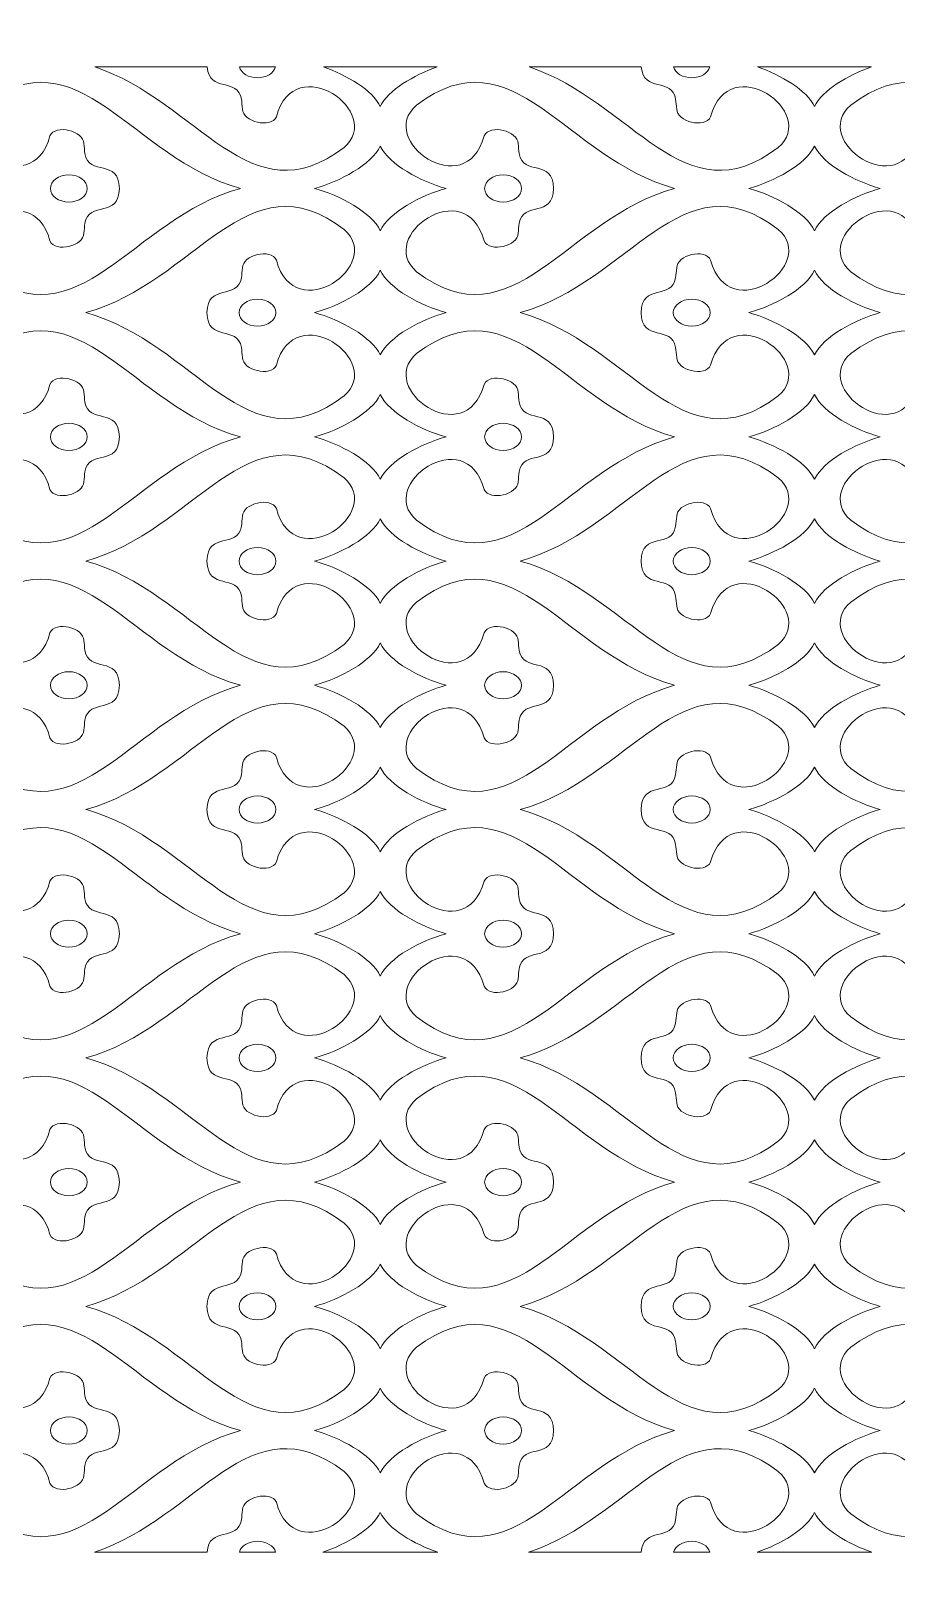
# Model space of a CAD drawing. Header units: millimetres. Extents: x -1212 to 1212, y -618 to 618.
# Drawn here: x -105 to 583, y -618 to 618 of the extents above; entities that cross this region are included whole.
import ezdxf

# ---------------------------------------------------------------- set-up
doc = ezdxf.new("R2010")
doc.units = ezdxf.units.MM
doc.header["$MEASUREMENT"] = 0
doc.layers.add('Layer 1', color=7, linetype='Continuous')

msp = doc.modelspace()

# ---------------------------------------------------------------- linework, layer by layer
at = {"layer": 'Layer 1', "color": 250, "lineweight": 9}
for points, knots in [([(61.2429, 493.4579), (-26.0174, 517.6409), (-66.813, 618.4305), (-143.9455, 559.591), (-176.3598, 531.8721), (-104.8506, 481.214), (-90.1183, 535.1757), (-85.8051, 544.8437), (-63.0744, 539.1709), (-63.1969, 529.0692), (-62.9058, 526.4212), (-62.6225, 523.7784), (-62.3314, 521.1355), (-59.3205, 503.0124), (-35.2185, 517.419), (-34.9274, 493.4579), (-35.2185, 469.4968), (-59.3205, 483.9033), (-62.3314, 465.7854), (-62.6225, 463.1426), (-62.9058, 460.4894), (-63.1969, 457.8465), (-63.0744, 447.7449), (-85.8051, 442.072), (-90.1183, 451.7453), (-104.8506, 505.7017), (-176.3598, 455.0437), (-143.9455, 427.3247), (-66.813, 368.4905), (-26.0174, 469.2696), (61.2429, 493.4579)], [0, 0, 0, 0, 0.1, 0.1, 0.1, 0.2, 0.2, 0.2, 0.3, 0.3, 0.3, 0.4, 0.4, 0.4, 0.5, 0.5, 0.5, 0.6, 0.6, 0.6, 0.7, 0.7, 0.7, 0.8, 0.8, 0.8, 0.9, 0.9, 0.9, 1, 1, 1, 1]), ([(406.4543, 493.4579), (319.1939, 517.6409), (278.3982, 618.4305), (201.2658, 559.591), (168.8515, 531.8721), (240.3606, 481.214), (255.093, 535.1757), (259.4063, 544.8437), (282.1369, 539.1709), (282.0143, 529.0692), (282.3054, 526.4212), (282.5889, 523.7784), (282.88, 521.1355), (285.8909, 503.0124), (309.9928, 517.419), (310.284, 493.4579), (309.9928, 469.4968), (285.8909, 483.9033), (282.88, 465.7854), (282.5889, 463.1426), (282.3054, 460.4894), (282.0143, 457.8465), (282.1369, 447.7449), (259.4063, 442.072), (255.093, 451.7453), (240.3606, 505.7017), (168.8515, 455.0437), (201.2658, 427.3247), (278.3982, 368.4905), (319.1939, 469.2696), (406.4543, 493.4579)], [0, 0, 0, 0, 0.1, 0.1, 0.1, 0.2, 0.2, 0.2, 0.3, 0.3, 0.3, 0.4, 0.4, 0.4, 0.5, 0.5, 0.5, 0.6, 0.6, 0.6, 0.7, 0.7, 0.7, 0.8, 0.8, 0.8, 0.9, 0.9, 0.9, 1, 1, 1, 1]), ([(751.6657, 493.4579), (664.4051, 517.6409), (623.6095, 618.4305), (546.477, 559.591), (514.0627, 531.8721), (585.5719, 481.214), (600.3044, 535.1757), (604.6176, 544.8437), (627.3481, 539.1709), (627.2256, 529.0692), (627.5168, 526.4212), (627.8002, 523.7784), (628.0914, 521.1355), (631.1021, 503.0124), (655.2041, 517.419), (655.4952, 493.4579), (655.2041, 469.4968), (631.1021, 483.9033), (628.0914, 465.7854), (627.8002, 463.1426), (627.5168, 460.4894), (627.2256, 457.8465), (627.3481, 447.7449), (604.6176, 442.072), (600.3044, 451.7453), (585.5719, 505.7017), (514.0627, 455.0437), (546.477, 427.3247), (623.6095, 368.4905), (664.4051, 469.2696), (751.6657, 493.4579)], [0, 0, 0, 0, 0.1, 0.1, 0.1, 0.2, 0.2, 0.2, 0.3, 0.3, 0.3, 0.4, 0.4, 0.4, 0.5, 0.5, 0.5, 0.6, 0.6, 0.6, 0.7, 0.7, 0.7, 0.8, 0.8, 0.8, 0.9, 0.9, 0.9, 1, 1, 1, 1]), ([(-54.3944, 589.9734), (-54.3944, 589.9734), (34.7661, 589.9734), (34.7661, 589.9734), (36.4745, 569.0784), (59.1592, 582.0139), (62.0704, 564.474), (62.3539, 561.8312), (62.645, 559.1884), (62.9361, 556.5352), (62.8136, 546.4336), (85.5442, 540.7608), (89.8497, 550.4339), (104.5898, 604.3851), (176.0989, 553.7375), (143.6846, 526.0135), (68.6744, 468.7948), (28.0243, 562.5229), (-54.3944, 589.9734)], [0, 0, 0, 0, 0.166666667, 0.166666667, 0.166666667, 0.333333333, 0.333333333, 0.333333333, 0.5, 0.5, 0.5, 0.666666667, 0.666666667, 0.666666667, 0.833333333, 0.833333333, 0.833333333, 1, 1, 1, 1]), ([(290.817, 589.9734), (290.817, 589.9734), (379.9773, 589.9734), (379.9773, 589.9734), (381.6858, 569.0784), (404.3704, 582.0139), (407.2818, 564.474), (407.5652, 561.8312), (407.8564, 559.1884), (408.1475, 556.5352), (408.0248, 546.4336), (430.7555, 540.7608), (435.0611, 550.4339), (449.801, 604.3851), (521.3103, 553.7375), (488.8959, 526.0135), (413.8856, 468.7948), (373.2357, 562.5229), (290.817, 589.9734)], [0, 0, 0, 0, 0.166666667, 0.166666667, 0.166666667, 0.333333333, 0.333333333, 0.333333333, 0.5, 0.5, 0.5, 0.666666667, 0.666666667, 0.666666667, 0.833333333, 0.833333333, 0.833333333, 1, 1, 1, 1]), ([(60.4539, 589.9734), (60.4539, 589.9734), (89.2062, 589.9734), (89.2062, 589.9734), (87.8273, 585.0593), (81.9051, 581.3481), (74.8338, 581.3481), (67.7627, 581.3481), (61.8329, 585.0593), (60.4539, 589.9734)], [0, 0, 0, 0, 0.333333333, 0.333333333, 0.333333333, 0.666666667, 0.666666667, 0.666666667, 1, 1, 1, 1]), ([(127.2131, 589.9734), (127.2131, 589.9734), (217.7373, 589.9734), (217.7373, 589.9734), (199.3276, 583.614), (178.5198, 571.4786), (172.4753, 558.5173), (166.4229, 571.4786), (145.6229, 583.614), (127.2131, 589.9734)], [0, 0, 0, 0, 0.333333333, 0.333333333, 0.333333333, 0.666666667, 0.666666667, 0.666666667, 1, 1, 1, 1]), ([(405.6653, 589.9734), (405.6653, 589.9734), (434.4176, 589.9734), (434.4176, 589.9734), (433.0385, 585.0593), (427.1164, 581.3481), (420.0452, 581.3481), (412.9739, 581.3481), (407.0442, 585.0593), (405.6653, 589.9734)], [0, 0, 0, 0, 0.333333333, 0.333333333, 0.333333333, 0.666666667, 0.666666667, 0.666666667, 1, 1, 1, 1]), ([(472.4245, 589.9734), (472.4245, 589.9734), (562.9486, 589.9734), (562.9486, 589.9734), (544.5388, 583.614), (523.7312, 571.4786), (517.6865, 558.5173), (511.6343, 571.4786), (490.8342, 583.614), (472.4245, 589.9734)], [0, 0, 0, 0, 0.333333333, 0.333333333, 0.333333333, 0.666666667, 0.666666667, 0.666666667, 1, 1, 1, 1]), ([(-61.5039, 394.7641), (25.7566, 418.9523), (66.5446, 519.747), (143.6846, 460.9024), (176.0989, 433.1835), (104.5898, 382.5203), (89.8497, 436.4766), (85.5442, 446.1602), (62.8136, 440.4771), (62.9361, 430.3754), (62.645, 427.7325), (62.3539, 425.0846), (62.0704, 422.4417), (59.0595, 404.3186), (34.9576, 418.7303), (34.6664, 394.7641), (34.9576, 370.8081), (59.0595, 385.2199), (62.0704, 367.1019), (62.3539, 364.4539), (62.645, 361.8008), (62.9361, 359.1579), (62.8136, 349.0614), (85.5442, 343.3783), (89.8497, 353.0515), (104.5898, 407.0131), (176.0989, 356.3602), (143.6846, 328.6413), (66.5446, 269.7967), (25.7566, 370.581), (-61.5039, 394.7641)], [0, 0, 0, 0, 0.1, 0.1, 0.1, 0.2, 0.2, 0.2, 0.3, 0.3, 0.3, 0.4, 0.4, 0.4, 0.5, 0.5, 0.5, 0.6, 0.6, 0.6, 0.7, 0.7, 0.7, 0.8, 0.8, 0.8, 0.9, 0.9, 0.9, 1, 1, 1, 1]), ([(172.4753, 459.8236), (165.6337, 474.4831), (139.9613, 488.0844), (120.1878, 493.4579), (139.9613, 498.8313), (165.6337, 512.4378), (172.4753, 527.0923), (179.3167, 512.4378), (204.9891, 498.8313), (224.7626, 493.4579), (204.9891, 488.0844), (179.309, 474.4831), (172.4753, 459.8236)], [0, 0, 0, 0, 0.25, 0.25, 0.25, 0.5, 0.5, 0.5, 0.75, 0.75, 0.75, 1, 1, 1, 1]), ([(283.7075, 394.7641), (370.9679, 418.9523), (411.7558, 519.747), (488.8959, 460.9024), (521.3103, 433.1835), (449.801, 382.5203), (435.0611, 436.4766), (430.7555, 446.1602), (408.0248, 440.4771), (408.1475, 430.3754), (407.8564, 427.7325), (407.5652, 425.0846), (407.2818, 422.4417), (404.2709, 404.3186), (380.1689, 418.7303), (379.8778, 394.7641), (380.1689, 370.8081), (404.2709, 385.2199), (407.2818, 367.1019), (407.5652, 364.4539), (407.8564, 361.8008), (408.1475, 359.1579), (408.0248, 349.0614), (430.7555, 343.3783), (435.0611, 353.0515), (449.801, 407.0131), (521.3103, 356.3602), (488.8959, 328.6413), (411.7558, 269.7967), (370.9679, 370.581), (283.7075, 394.7641)], [0, 0, 0, 0, 0.1, 0.1, 0.1, 0.2, 0.2, 0.2, 0.3, 0.3, 0.3, 0.4, 0.4, 0.4, 0.5, 0.5, 0.5, 0.6, 0.6, 0.6, 0.7, 0.7, 0.7, 0.8, 0.8, 0.8, 0.9, 0.9, 0.9, 1, 1, 1, 1]), ([(517.6865, 459.8236), (510.8451, 474.4831), (485.1726, 488.0844), (465.3992, 493.4579), (485.1726, 498.8313), (510.8451, 512.4378), (517.6865, 527.0923), (524.5279, 512.4378), (550.2004, 498.8313), (569.9738, 493.4579), (550.2004, 488.0844), (524.5202, 474.4831), (517.6865, 459.8236)], [0, 0, 0, 0, 0.25, 0.25, 0.25, 0.5, 0.5, 0.5, 0.75, 0.75, 0.75, 1, 1, 1, 1]), ([(-89.7658, 493.4579), (-89.7658, 499.4043), (-83.1773, 504.2564), (-75.0948, 504.2564), (-67.0123, 504.2564), (-60.4236, 499.4043), (-60.4236, 493.4579), (-60.4236, 487.5167), (-67.0123, 482.6593), (-75.0948, 482.6593), (-83.1773, 482.6593), (-89.7658, 487.5167), (-89.7658, 493.4579)], [0, 0, 0, 0, 0.25, 0.25, 0.25, 0.5, 0.5, 0.5, 0.75, 0.75, 0.75, 1, 1, 1, 1]), ([(255.4454, 493.4579), (255.4454, 499.4043), (262.0341, 504.2564), (270.1166, 504.2564), (278.1991, 504.2564), (284.7876, 499.4043), (284.7876, 493.4579), (284.7876, 487.5167), (278.1991, 482.6593), (270.1166, 482.6593), (262.0341, 482.6593), (255.4454, 487.5167), (255.4454, 493.4579)], [0, 0, 0, 0, 0.25, 0.25, 0.25, 0.5, 0.5, 0.5, 0.75, 0.75, 0.75, 1, 1, 1, 1]), ([(61.2429, 296.0806), (-26.0174, 271.8976), (-66.813, 171.108), (-143.9455, 229.9423), (-176.3598, 257.6716), (-104.8506, 308.3296), (-90.1183, 254.368), (-85.8051, 244.6948), (-63.0744, 250.3676), (-63.1969, 260.4745), (-62.9058, 263.1172), (-62.6225, 265.7601), (-62.3314, 268.403), (-59.3205, 286.5261), (-35.2185, 272.1195), (-34.9274, 296.0806), (-35.2185, 320.0417), (-59.3205, 305.63), (-62.3314, 323.7531), (-62.6225, 326.396), (-62.9058, 329.0439), (-63.1969, 331.6919), (-63.0744, 341.7884), (-85.8051, 347.4665), (-90.1183, 337.7932), (-104.8506, 283.8368), (-176.3598, 334.4896), (-143.9455, 362.2189), (-66.813, 421.0531), (-26.0174, 320.2688), (61.2429, 296.0806)], [0, 0, 0, 0, 0.1, 0.1, 0.1, 0.2, 0.2, 0.2, 0.3, 0.3, 0.3, 0.4, 0.4, 0.4, 0.5, 0.5, 0.5, 0.6, 0.6, 0.6, 0.7, 0.7, 0.7, 0.8, 0.8, 0.8, 0.9, 0.9, 0.9, 1, 1, 1, 1]), ([(172.4753, 361.1349), (165.6337, 375.7841), (139.9613, 389.3958), (120.1878, 394.7744), (139.9613, 400.1427), (165.6337, 413.744), (172.4753, 428.4036), (179.3167, 413.744), (204.9891, 400.1427), (224.7626, 394.7744), (204.9891, 389.3958), (179.309, 375.7841), (172.4753, 361.1349)], [0, 0, 0, 0, 0.25, 0.25, 0.25, 0.5, 0.5, 0.5, 0.75, 0.75, 0.75, 1, 1, 1, 1]), ([(406.4543, 296.0806), (319.1939, 271.8976), (278.3982, 171.108), (201.2658, 229.9423), (168.8515, 257.6716), (240.3606, 308.3296), (255.093, 254.368), (259.4063, 244.6948), (282.1369, 250.3676), (282.0143, 260.4745), (282.3054, 263.1172), (282.5889, 265.7601), (282.88, 268.403), (285.8909, 286.5261), (309.9928, 272.1195), (310.284, 296.0806), (309.9928, 320.0417), (285.8909, 305.63), (282.88, 323.7531), (282.5889, 326.396), (282.3054, 329.0439), (282.0143, 331.6919), (282.1369, 341.7884), (259.4063, 347.4665), (255.093, 337.7932), (240.3606, 283.8368), (168.8515, 334.4896), (201.2658, 362.2189), (278.3982, 421.0531), (319.1939, 320.2688), (406.4543, 296.0806)], [0, 0, 0, 0, 0.1, 0.1, 0.1, 0.2, 0.2, 0.2, 0.3, 0.3, 0.3, 0.4, 0.4, 0.4, 0.5, 0.5, 0.5, 0.6, 0.6, 0.6, 0.7, 0.7, 0.7, 0.8, 0.8, 0.8, 0.9, 0.9, 0.9, 1, 1, 1, 1]), ([(517.6865, 361.1349), (510.8451, 375.7841), (485.1726, 389.3958), (465.3992, 394.7744), (485.1726, 400.1427), (510.8451, 413.744), (517.6865, 428.4036), (524.5279, 413.744), (550.2004, 400.1427), (569.9738, 394.7744), (550.2004, 389.3958), (524.5202, 375.7841), (517.6865, 361.1349)], [0, 0, 0, 0, 0.25, 0.25, 0.25, 0.5, 0.5, 0.5, 0.75, 0.75, 0.75, 1, 1, 1, 1]), ([(751.6657, 296.0806), (664.4051, 271.8976), (623.6095, 171.108), (546.477, 229.9423), (514.0627, 257.6716), (585.5719, 308.3296), (600.3044, 254.368), (604.6176, 244.6948), (627.3481, 250.3676), (627.2256, 260.4745), (627.5168, 263.1172), (627.8002, 265.7601), (628.0914, 268.403), (631.1021, 286.5261), (655.2041, 272.1195), (655.4952, 296.0806), (655.2041, 320.0417), (631.1021, 305.63), (628.0914, 323.7531), (627.8002, 326.396), (627.5168, 329.0439), (627.2256, 331.6919), (627.3481, 341.7884), (604.6176, 347.4665), (600.3044, 337.7932), (585.5719, 283.8368), (514.0627, 334.4896), (546.477, 362.2189), (623.6095, 421.0531), (664.4051, 320.2688), (751.6657, 296.0806)], [0, 0, 0, 0, 0.1, 0.1, 0.1, 0.2, 0.2, 0.2, 0.3, 0.3, 0.3, 0.4, 0.4, 0.4, 0.5, 0.5, 0.5, 0.6, 0.6, 0.6, 0.7, 0.7, 0.7, 0.8, 0.8, 0.8, 0.9, 0.9, 0.9, 1, 1, 1, 1]), ([(89.505, 394.7641), (89.505, 400.7209), (82.9165, 405.5626), (74.8338, 405.5626), (66.7513, 405.5626), (60.1551, 400.7209), (60.1551, 394.7641), (60.1551, 388.8176), (66.7513, 383.9707), (74.8338, 383.9707), (82.9165, 383.9707), (89.505, 388.8176), (89.505, 394.7641)], [0, 0, 0, 0, 0.25, 0.25, 0.25, 0.5, 0.5, 0.5, 0.75, 0.75, 0.75, 1, 1, 1, 1]), ([(434.7164, 394.7641), (434.7164, 400.7209), (428.1277, 405.5626), (420.0452, 405.5626), (411.9627, 405.5626), (405.3665, 400.7209), (405.3665, 394.7641), (405.3665, 388.8176), (411.9627, 383.9707), (420.0452, 383.9707), (428.1277, 383.9707), (434.7164, 388.8176), (434.7164, 394.7641)], [0, 0, 0, 0, 0.25, 0.25, 0.25, 0.5, 0.5, 0.5, 0.75, 0.75, 0.75, 1, 1, 1, 1]), ([(-61.5039, 197.392), (25.7566, 173.2088), (66.5446, 72.4194), (143.6846, 131.2537), (176.0989, 158.9829), (104.5898, 209.6409), (89.8497, 155.6794), (85.5442, 146.0062), (62.8136, 151.6841), (62.9361, 161.7859), (62.645, 164.4286), (62.3539, 167.0767), (62.0704, 169.7195), (59.0595, 187.8427), (34.9576, 173.4308), (34.6664, 197.392), (34.9576, 221.348), (59.0595, 206.9465), (62.0704, 225.0696), (62.3539, 227.7124), (62.645, 230.3553), (62.9361, 232.9982), (62.8136, 243.1049), (85.5442, 248.7778), (89.8497, 239.1045), (104.5898, 185.143), (176.0989, 235.801), (143.6846, 263.525), (66.5446, 322.3645), (25.7566, 221.5751), (-61.5039, 197.392)], [0, 0, 0, 0, 0.1, 0.1, 0.1, 0.2, 0.2, 0.2, 0.3, 0.3, 0.3, 0.4, 0.4, 0.4, 0.5, 0.5, 0.5, 0.6, 0.6, 0.6, 0.7, 0.7, 0.7, 0.8, 0.8, 0.8, 0.9, 0.9, 0.9, 1, 1, 1, 1]), ([(172.4753, 262.4514), (165.6337, 277.1007), (139.9613, 290.7123), (120.1878, 296.0806), (139.9613, 301.4541), (165.6337, 315.0554), (172.4753, 329.7098), (179.3167, 315.0554), (204.9891, 301.4541), (224.7626, 296.0806), (204.9891, 290.7123), (179.309, 277.1007), (172.4753, 262.4514)], [0, 0, 0, 0, 0.25, 0.25, 0.25, 0.5, 0.5, 0.5, 0.75, 0.75, 0.75, 1, 1, 1, 1]), ([(283.7075, 197.392), (370.9679, 173.2088), (411.7558, 72.4194), (488.8959, 131.2537), (521.3103, 158.9829), (449.801, 209.6409), (435.0611, 155.6794), (430.7555, 146.0062), (408.0248, 151.6841), (408.1475, 161.7859), (407.8564, 164.4286), (407.5652, 167.0767), (407.2818, 169.7195), (404.2709, 187.8427), (380.1689, 173.4308), (379.8778, 197.392), (380.1689, 221.348), (404.2709, 206.9465), (407.2818, 225.0696), (407.5652, 227.7124), (407.8564, 230.3553), (408.1475, 232.9982), (408.0248, 243.1049), (430.7555, 248.7778), (435.0611, 239.1045), (449.801, 185.143), (521.3103, 235.801), (488.8959, 263.525), (411.7558, 322.3645), (370.9679, 221.5751), (283.7075, 197.392)], [0, 0, 0, 0, 0.1, 0.1, 0.1, 0.2, 0.2, 0.2, 0.3, 0.3, 0.3, 0.4, 0.4, 0.4, 0.5, 0.5, 0.5, 0.6, 0.6, 0.6, 0.7, 0.7, 0.7, 0.8, 0.8, 0.8, 0.9, 0.9, 0.9, 1, 1, 1, 1]), ([(517.6865, 262.4514), (510.8451, 277.1007), (485.1726, 290.7123), (465.3992, 296.0806), (485.1726, 301.4541), (510.8451, 315.0554), (517.6865, 329.7098), (524.5279, 315.0554), (550.2004, 301.4541), (569.9738, 296.0806), (550.2004, 290.7123), (524.5202, 277.1007), (517.6865, 262.4514)], [0, 0, 0, 0, 0.25, 0.25, 0.25, 0.5, 0.5, 0.5, 0.75, 0.75, 0.75, 1, 1, 1, 1]), ([(-89.7658, 296.0806), (-89.7658, 290.1342), (-83.1773, 285.2873), (-75.0948, 285.2873), (-67.0123, 285.2873), (-60.4236, 290.1342), (-60.4236, 296.0806), (-60.4236, 302.027), (-67.0123, 306.8791), (-75.0948, 306.8791), (-83.1773, 306.8791), (-89.7658, 302.027), (-89.7658, 296.0806)], [0, 0, 0, 0, 0.25, 0.25, 0.25, 0.5, 0.5, 0.5, 0.75, 0.75, 0.75, 1, 1, 1, 1]), ([(255.4454, 296.0806), (255.4454, 290.1342), (262.0341, 285.2873), (270.1166, 285.2873), (278.1991, 285.2873), (284.7876, 290.1342), (284.7876, 296.0806), (284.7876, 302.027), (278.1991, 306.8791), (270.1166, 306.8791), (262.0341, 306.8791), (255.4454, 302.027), (255.4454, 296.0806)], [0, 0, 0, 0, 0.25, 0.25, 0.25, 0.5, 0.5, 0.5, 0.75, 0.75, 0.75, 1, 1, 1, 1]), ([(61.2429, 98.7084), (-26.0174, 122.8916), (-66.813, 223.6759), (-143.9455, 164.8313), (-176.3598, 137.1124), (-104.8506, 86.4596), (-90.1183, 140.4211), (-85.8051, 150.0943), (-63.0744, 144.4163), (-63.1969, 134.3147), (-62.9058, 131.6718), (-62.6225, 129.0238), (-62.3314, 126.3706), (-59.3205, 108.2527), (-35.2185, 122.6645), (-34.9274, 98.7084), (-35.2185, 74.7473), (-59.3205, 89.154), (-62.3314, 71.0308), (-62.6225, 68.3881), (-62.9058, 65.7452), (-63.1969, 63.0971), (-63.0744, 52.9955), (-85.8051, 47.3123), (-90.1183, 56.9908), (-104.8506, 110.9471), (-176.3598, 60.2943), (-143.9455, 32.5703), (-66.813, -26.2692), (-26.0174, 74.5254), (61.2429, 98.7084)], [0, 0, 0, 0, 0.1, 0.1, 0.1, 0.2, 0.2, 0.2, 0.3, 0.3, 0.3, 0.4, 0.4, 0.4, 0.5, 0.5, 0.5, 0.6, 0.6, 0.6, 0.7, 0.7, 0.7, 0.8, 0.8, 0.8, 0.9, 0.9, 0.9, 1, 1, 1, 1]), ([(172.4753, 163.7576), (165.6337, 178.412), (139.9613, 192.0237), (120.1878, 197.392), (139.9613, 202.7602), (165.6337, 216.372), (172.4753, 231.0211), (179.3167, 216.372), (204.9891, 202.7602), (224.7626, 197.392), (204.9891, 192.0237), (179.309, 178.412), (172.4753, 163.7576)], [0, 0, 0, 0, 0.25, 0.25, 0.25, 0.5, 0.5, 0.5, 0.75, 0.75, 0.75, 1, 1, 1, 1]), ([(406.4543, 98.7084), (319.1939, 122.8916), (278.3982, 223.6759), (201.2658, 164.8313), (168.8515, 137.1124), (240.3606, 86.4596), (255.093, 140.4211), (259.4063, 150.0943), (282.1369, 144.4163), (282.0143, 134.3147), (282.3054, 131.6718), (282.5889, 129.0238), (282.88, 126.3706), (285.8909, 108.2527), (309.9928, 122.6645), (310.284, 98.7084), (309.9928, 74.7473), (285.8909, 89.154), (282.88, 71.0308), (282.5889, 68.3881), (282.3054, 65.7452), (282.0143, 63.0971), (282.1369, 52.9955), (259.4063, 47.3123), (255.093, 56.9908), (240.3606, 110.9471), (168.8515, 60.2943), (201.2658, 32.5703), (278.3982, -26.2692), (319.1939, 74.5254), (406.4543, 98.7084)], [0, 0, 0, 0, 0.1, 0.1, 0.1, 0.2, 0.2, 0.2, 0.3, 0.3, 0.3, 0.4, 0.4, 0.4, 0.5, 0.5, 0.5, 0.6, 0.6, 0.6, 0.7, 0.7, 0.7, 0.8, 0.8, 0.8, 0.9, 0.9, 0.9, 1, 1, 1, 1]), ([(517.6865, 163.7576), (510.8451, 178.412), (485.1726, 192.0237), (465.3992, 197.392), (485.1726, 202.7602), (510.8451, 216.372), (517.6865, 231.0211), (524.5279, 216.372), (550.2004, 202.7602), (569.9738, 197.392), (550.2004, 192.0237), (524.5202, 178.412), (517.6865, 163.7576)], [0, 0, 0, 0, 0.25, 0.25, 0.25, 0.5, 0.5, 0.5, 0.75, 0.75, 0.75, 1, 1, 1, 1]), ([(751.6657, 98.7084), (664.4051, 122.8916), (623.6095, 223.6759), (546.477, 164.8313), (514.0627, 137.1124), (585.5719, 86.4596), (600.3044, 140.4211), (604.6176, 150.0943), (627.3481, 144.4163), (627.2256, 134.3147), (627.5168, 131.6718), (627.8002, 129.0238), (628.0914, 126.3706), (631.1021, 108.2527), (655.2041, 122.6645), (655.4952, 98.7084), (655.2041, 74.7473), (631.1021, 89.154), (628.0914, 71.0308), (627.8002, 68.3881), (627.5168, 65.7452), (627.2256, 63.0971), (627.3481, 52.9955), (604.6176, 47.3123), (600.3044, 56.9908), (585.5719, 110.9471), (514.0627, 60.2943), (546.477, 32.5703), (623.6095, -26.2692), (664.4051, 74.5254), (751.6657, 98.7084)], [0, 0, 0, 0, 0.1, 0.1, 0.1, 0.2, 0.2, 0.2, 0.3, 0.3, 0.3, 0.4, 0.4, 0.4, 0.5, 0.5, 0.5, 0.6, 0.6, 0.6, 0.7, 0.7, 0.7, 0.8, 0.8, 0.8, 0.9, 0.9, 0.9, 1, 1, 1, 1]), ([(89.505, 197.392), (89.505, 191.4456), (82.9165, 186.5935), (74.8338, 186.5935), (66.7513, 186.5935), (60.1551, 191.4456), (60.1551, 197.392), (60.1551, 203.3384), (66.7513, 208.1853), (74.8338, 208.1853), (82.9165, 208.1853), (89.505, 203.3384), (89.505, 197.392)], [0, 0, 0, 0, 0.25, 0.25, 0.25, 0.5, 0.5, 0.5, 0.75, 0.75, 0.75, 1, 1, 1, 1]), ([(434.7164, 197.392), (434.7164, 191.4456), (428.1277, 186.5935), (420.0452, 186.5935), (411.9627, 186.5935), (405.3665, 191.4456), (405.3665, 197.392), (405.3665, 203.3384), (411.9627, 208.1853), (420.0452, 208.1853), (428.1277, 208.1853), (434.7164, 203.3384), (434.7164, 197.392)], [0, 0, 0, 0, 0.25, 0.25, 0.25, 0.5, 0.5, 0.5, 0.75, 0.75, 0.75, 1, 1, 1, 1]), ([(-61.5039, 0.0147), (25.7566, 24.2029), (66.5446, 124.9821), (143.6846, 66.1478), (176.0989, 38.4289), (104.5898, -12.2292), (89.8497, 41.7325), (85.5442, 51.4057), (62.8136, 45.7277), (62.9361, 35.626), (62.645, 32.9781), (62.3539, 30.3352), (62.0704, 27.6871), (59.0595, 9.5692), (34.9576, 23.9758), (34.6664, 0.0147), (34.6664, 0.0044), (34.6664, -0.0163), (34.6664, -0.0266), (35.019, -23.8483), (59.0672, -9.5089), (62.0704, -27.6062), (62.3539, -30.2541), (62.645, -32.897), (62.9361, -35.5399), (62.8136, -45.6467), (85.5442, -51.3195), (89.8497, -41.6463), (104.5898, 12.3153), (176.0989, -38.3479), (143.6846, -66.0668), (66.6441, -124.8289), (25.8562, -24.3645), (-61.1898, -0.0266), (-61.1898, -0.0266), (-61.3583, -0.0266), (-61.3583, -0.0266), (-61.412, -0.0163), (-61.458, 0.0044), (-61.5039, 0.0147)], [0, 0, 0, 0, 0.076923077, 0.076923077, 0.076923077, 0.153846154, 0.153846154, 0.153846154, 0.230769231, 0.230769231, 0.230769231, 0.307692308, 0.307692308, 0.307692308, 0.384615385, 0.384615385, 0.384615385, 0.461538462, 0.461538462, 0.461538462, 0.538461538, 0.538461538, 0.538461538, 0.615384615, 0.615384615, 0.615384615, 0.692307692, 0.692307692, 0.692307692, 0.769230769, 0.769230769, 0.769230769, 0.846153846, 0.846153846, 0.846153846, 0.923076923, 0.923076923, 0.923076923, 1, 1, 1, 1]), ([(172.4753, 65.0742), (165.6337, 79.7233), (139.9613, 93.3248), (120.1878, 98.7084), (139.9613, 104.0768), (165.6337, 117.6833), (172.4753, 132.3377), (179.3167, 117.6833), (204.9891, 104.0768), (224.7626, 98.7084), (204.9891, 93.3248), (179.309, 79.7233), (172.4753, 65.0742)], [0, 0, 0, 0, 0.25, 0.25, 0.25, 0.5, 0.5, 0.5, 0.75, 0.75, 0.75, 1, 1, 1, 1]), ([(283.7075, 0.0147), (370.9679, 24.2029), (411.7558, 124.9821), (488.8959, 66.1478), (521.3103, 38.4289), (449.801, -12.2292), (435.0611, 41.7325), (430.7555, 51.4057), (408.0248, 45.7277), (408.1475, 35.626), (407.8564, 32.9781), (407.5652, 30.3352), (407.2818, 27.6871), (404.2709, 9.5692), (380.1689, 23.9758), (379.8778, 0.0147), (379.8778, 0.0044), (379.8778, -0.0163), (379.8778, -0.0266), (380.2302, -23.8483), (404.2785, -9.5089), (407.2818, -27.6062), (407.5652, -30.2541), (407.8564, -32.897), (408.1475, -35.5399), (408.0248, -45.6467), (430.7555, -51.3195), (435.0611, -41.6463), (449.801, 12.3153), (521.3103, -38.3479), (488.8959, -66.0668), (411.8555, -124.8289), (371.0676, -24.3645), (284.0216, -0.0266), (284.0216, -0.0266), (283.853, -0.0266), (283.853, -0.0266), (283.7993, -0.0163), (283.7534, 0.0044), (283.7075, 0.0147)], [0, 0, 0, 0, 0.076923077, 0.076923077, 0.076923077, 0.153846154, 0.153846154, 0.153846154, 0.230769231, 0.230769231, 0.230769231, 0.307692308, 0.307692308, 0.307692308, 0.384615385, 0.384615385, 0.384615385, 0.461538462, 0.461538462, 0.461538462, 0.538461538, 0.538461538, 0.538461538, 0.615384615, 0.615384615, 0.615384615, 0.692307692, 0.692307692, 0.692307692, 0.769230769, 0.769230769, 0.769230769, 0.846153846, 0.846153846, 0.846153846, 0.923076923, 0.923076923, 0.923076923, 1, 1, 1, 1]), ([(517.6865, 65.0742), (510.8451, 79.7233), (485.1726, 93.3248), (465.3992, 98.7084), (485.1726, 104.0768), (510.8451, 117.6833), (517.6865, 132.3377), (524.5279, 117.6833), (550.2004, 104.0768), (569.9738, 98.7084), (550.2004, 93.3248), (524.5202, 79.7233), (517.6865, 65.0742)], [0, 0, 0, 0, 0.25, 0.25, 0.25, 0.5, 0.5, 0.5, 0.75, 0.75, 0.75, 1, 1, 1, 1]), ([(-89.7658, 98.7084), (-89.7658, 104.6549), (-83.1773, 109.5018), (-75.0948, 109.5018), (-67.0123, 109.5018), (-60.4236, 104.6549), (-60.4236, 98.7084), (-60.4236, 92.7569), (-67.0123, 87.91), (-75.0948, 87.91), (-83.1773, 87.91), (-89.7658, 92.7569), (-89.7658, 98.7084)], [0, 0, 0, 0, 0.25, 0.25, 0.25, 0.5, 0.5, 0.5, 0.75, 0.75, 0.75, 1, 1, 1, 1]), ([(255.4454, 98.7084), (255.4454, 104.6549), (262.0341, 109.5018), (270.1166, 109.5018), (278.1991, 109.5018), (284.7876, 104.6549), (284.7876, 98.7084), (284.7876, 92.7569), (278.1991, 87.91), (270.1166, 87.91), (262.0341, 87.91), (255.4454, 92.7569), (255.4454, 98.7084)], [0, 0, 0, 0, 0.25, 0.25, 0.25, 0.5, 0.5, 0.5, 0.75, 0.75, 0.75, 1, 1, 1, 1]), ([(61.2429, -98.6224), (-26.0174, -122.8054), (-66.813, -223.5949), (-143.9455, -164.7606), (-176.3598, -137.0365), (-104.8506, -86.3734), (-90.1183, -140.3349), (-85.8051, -150.0082), (-63.0744, -144.3353), (-63.1969, -134.2285), (-62.9058, -131.5856), (-62.6225, -128.9427), (-62.3314, -126.2948), (-59.3205, -108.1717), (-35.2185, -122.5835), (-34.9274, -98.6224), (-35.2185, -74.6664), (-59.3205, -89.0678), (-62.3314, -70.9499), (-62.6225, -68.3018), (-62.9058, -65.659), (-63.1969, -63.0162), (-63.0744, -52.9093), (-85.8051, -47.2365), (-90.1183, -56.9097), (-104.8506, -110.8713), (-176.3598, -60.2133), (-143.9455, -32.4892), (-66.813, 26.3451), (-26.0174, -74.4393), (61.2429, -98.6224)], [0, 0, 0, 0, 0.1, 0.1, 0.1, 0.2, 0.2, 0.2, 0.3, 0.3, 0.3, 0.4, 0.4, 0.4, 0.5, 0.5, 0.5, 0.6, 0.6, 0.6, 0.7, 0.7, 0.7, 0.8, 0.8, 0.8, 0.9, 0.9, 0.9, 1, 1, 1, 1]), ([(120.3488, -0.0266), (120.2952, -0.0163), (120.2414, 0.0044), (120.1878, 0.0147), (139.9613, 5.3881), (165.6337, 18.9895), (172.4753, 33.6491), (179.3167, 18.9895), (204.9891, 5.3881), (224.7626, 0.0147), (224.709, 0.0044), (224.6554, -0.0163), (224.6016, -0.0266), (224.6016, -0.0266), (224.4255, -0.0266), (224.4255, -0.0266), (204.698, -5.4671), (179.2707, -19.0014), (172.4753, -33.5629), (165.6722, -19.0014), (140.2524, -5.4671), (120.5249, -0.0266), (120.5249, -0.0266), (120.3488, -0.0266), (120.3488, -0.0266)], [0, 0, 0, 0, 0.125, 0.125, 0.125, 0.25, 0.25, 0.25, 0.375, 0.375, 0.375, 0.5, 0.5, 0.5, 0.625, 0.625, 0.625, 0.75, 0.75, 0.75, 0.875, 0.875, 0.875, 1, 1, 1, 1]), ([(406.4543, -98.6224), (319.1939, -122.8054), (278.3982, -223.5949), (201.2658, -164.7606), (168.8515, -137.0365), (240.3606, -86.3734), (255.093, -140.3349), (259.4063, -150.0082), (282.1369, -144.3353), (282.0143, -134.2285), (282.3054, -131.5856), (282.5889, -128.9427), (282.88, -126.2948), (285.8909, -108.1717), (309.9928, -122.5835), (310.284, -98.6224), (309.9928, -74.6664), (285.8909, -89.0678), (282.88, -70.9499), (282.5889, -68.3018), (282.3054, -65.659), (282.0143, -63.0162), (282.1369, -52.9093), (259.4063, -47.2365), (255.093, -56.9097), (240.3606, -110.8713), (168.8515, -60.2133), (201.2658, -32.4892), (278.3982, 26.3451), (319.1939, -74.4393), (406.4543, -98.6224)], [0, 0, 0, 0, 0.1, 0.1, 0.1, 0.2, 0.2, 0.2, 0.3, 0.3, 0.3, 0.4, 0.4, 0.4, 0.5, 0.5, 0.5, 0.6, 0.6, 0.6, 0.7, 0.7, 0.7, 0.8, 0.8, 0.8, 0.9, 0.9, 0.9, 1, 1, 1, 1]), ([(465.56, -0.0266), (465.5064, -0.0163), (465.4528, 0.0044), (465.3992, 0.0147), (485.1726, 5.3881), (510.8451, 18.9895), (517.6865, 33.6491), (524.5279, 18.9895), (550.2004, 5.3881), (569.9738, 0.0147), (569.9202, 0.0044), (569.8666, -0.0163), (569.813, -0.0266), (569.813, -0.0266), (569.6367, -0.0266), (569.6367, -0.0266), (549.9094, -5.4671), (524.4819, -19.0014), (517.6865, -33.5629), (510.8834, -19.0014), (485.4638, -5.4671), (465.7363, -0.0266), (465.7363, -0.0266), (465.56, -0.0266), (465.56, -0.0266)], [0, 0, 0, 0, 0.125, 0.125, 0.125, 0.25, 0.25, 0.25, 0.375, 0.375, 0.375, 0.5, 0.5, 0.5, 0.625, 0.625, 0.625, 0.75, 0.75, 0.75, 0.875, 0.875, 0.875, 1, 1, 1, 1]), ([(751.6657, -98.6224), (664.4051, -122.8054), (623.6095, -223.5949), (546.477, -164.7606), (514.0627, -137.0365), (585.5719, -86.3734), (600.3044, -140.3349), (604.6176, -150.0082), (627.3481, -144.3353), (627.2256, -134.2285), (627.5168, -131.5856), (627.8002, -128.9427), (628.0914, -126.2948), (631.1021, -108.1717), (655.2041, -122.5835), (655.4952, -98.6224), (655.2041, -74.6664), (631.1021, -89.0678), (628.0914, -70.9499), (627.8002, -68.3018), (627.5168, -65.659), (627.2256, -63.0162), (627.3481, -52.9093), (604.6176, -47.2365), (600.3044, -56.9097), (585.5719, -110.8713), (514.0627, -60.2133), (546.477, -32.4892), (623.6095, 26.3451), (664.4051, -74.4393), (751.6657, -98.6224)], [0, 0, 0, 0, 0.1, 0.1, 0.1, 0.2, 0.2, 0.2, 0.3, 0.3, 0.3, 0.4, 0.4, 0.4, 0.5, 0.5, 0.5, 0.6, 0.6, 0.6, 0.7, 0.7, 0.7, 0.8, 0.8, 0.8, 0.9, 0.9, 0.9, 1, 1, 1, 1]), ([(89.505, 0.0147), (89.505, 5.956), (82.9165, 10.8132), (74.8338, 10.8132), (66.7513, 10.8132), (60.1551, 5.956), (60.1551, 0.0147), (60.1551, 0.0044), (60.1551, -0.0163), (60.1551, -0.0266), (60.1551, -0.0266), (60.1628, -0.0266), (60.1628, -0.0266), (60.2241, -5.9265), (66.7896, -10.727), (74.8338, -10.727), (82.8704, -10.727), (89.4361, -5.9265), (89.505, -0.0266), (89.505, -0.0163), (89.505, 0.0044), (89.505, 0.0147)], [0, 0, 0, 0, 0.142857143, 0.142857143, 0.142857143, 0.285714286, 0.285714286, 0.285714286, 0.428571429, 0.428571429, 0.428571429, 0.571428571, 0.571428571, 0.571428571, 0.714285714, 0.714285714, 0.714285714, 0.857142857, 0.857142857, 0.857142857, 1, 1, 1, 1]), ([(434.7164, 0.0147), (434.7164, 5.956), (428.1277, 10.8132), (420.0452, 10.8132), (411.9627, 10.8132), (405.3665, 5.956), (405.3665, 0.0147), (405.3665, 0.0044), (405.3665, -0.0163), (405.3665, -0.0266), (405.3665, -0.0266), (405.3742, -0.0266), (405.3742, -0.0266), (405.4354, -5.9265), (412.001, -10.727), (420.0452, -10.727), (428.0817, -10.727), (434.6473, -5.9265), (434.7164, -0.0266), (434.7164, -0.0163), (434.7164, 0.0044), (434.7164, 0.0147)], [0, 0, 0, 0, 0.142857143, 0.142857143, 0.142857143, 0.285714286, 0.285714286, 0.285714286, 0.428571429, 0.428571429, 0.428571429, 0.571428571, 0.571428571, 0.571428571, 0.714285714, 0.714285714, 0.714285714, 0.857142857, 0.857142857, 0.857142857, 1, 1, 1, 1]), ([(-61.5039, -197.3058), (25.7566, -221.4889), (66.5446, -322.2835), (143.6846, -263.4441), (176.0989, -235.72), (104.5898, -185.0723), (89.8497, -239.0235), (85.5442, -248.6968), (62.8136, -243.024), (62.9361, -232.9223), (62.645, -230.2691), (62.3539, -227.6263), (62.0704, -224.9834), (59.0595, -206.8655), (34.9576, -221.2669), (34.6664, -197.3058), (34.9576, -173.355), (59.0595, -187.7564), (62.0704, -169.6385), (62.3539, -166.9956), (62.645, -164.3477), (62.9361, -161.6997), (62.8136, -151.5979), (85.5442, -145.92), (89.8497, -155.5933), (104.5898, -209.5548), (176.0989, -158.9019), (143.6846, -131.1778), (66.5446, -72.3383), (25.7566, -173.1279), (-61.5039, -197.3058)], [0, 0, 0, 0, 0.1, 0.1, 0.1, 0.2, 0.2, 0.2, 0.3, 0.3, 0.3, 0.4, 0.4, 0.4, 0.5, 0.5, 0.5, 0.6, 0.6, 0.6, 0.7, 0.7, 0.7, 0.8, 0.8, 0.8, 0.9, 0.9, 0.9, 1, 1, 1, 1]), ([(172.4753, -132.2566), (165.6337, -117.6023), (139.9613, -103.9958), (120.1878, -98.6224), (139.9613, -93.254), (165.6337, -79.6424), (172.4753, -64.9931), (179.3167, -79.6424), (204.9891, -93.254), (224.7626, -98.6224), (204.9891, -103.9958), (179.309, -117.6023), (172.4753, -132.2566)], [0, 0, 0, 0, 0.25, 0.25, 0.25, 0.5, 0.5, 0.5, 0.75, 0.75, 0.75, 1, 1, 1, 1]), ([(283.7075, -197.3058), (370.9679, -221.4889), (411.7558, -322.2835), (488.8959, -263.4441), (521.3103, -235.72), (449.801, -185.0723), (435.0611, -239.0235), (430.7555, -248.6968), (408.0248, -243.024), (408.1475, -232.9223), (407.8564, -230.2691), (407.5652, -227.6263), (407.2818, -224.9834), (404.2709, -206.8655), (380.1689, -221.2669), (379.8778, -197.3058), (380.1689, -173.355), (404.2709, -187.7564), (407.2818, -169.6385), (407.5652, -166.9956), (407.8564, -164.3477), (408.1475, -161.6997), (408.0248, -151.5979), (430.7555, -145.92), (435.0611, -155.5933), (449.801, -209.5548), (521.3103, -158.9019), (488.8959, -131.1778), (411.7558, -72.3383), (370.9679, -173.1279), (283.7075, -197.3058)], [0, 0, 0, 0, 0.1, 0.1, 0.1, 0.2, 0.2, 0.2, 0.3, 0.3, 0.3, 0.4, 0.4, 0.4, 0.5, 0.5, 0.5, 0.6, 0.6, 0.6, 0.7, 0.7, 0.7, 0.8, 0.8, 0.8, 0.9, 0.9, 0.9, 1, 1, 1, 1]), ([(517.6865, -132.2566), (510.8451, -117.6023), (485.1726, -103.9958), (465.3992, -98.6224), (485.1726, -93.254), (510.8451, -79.6424), (517.6865, -64.9931), (524.5279, -79.6424), (550.2004, -93.254), (569.9738, -98.6224), (550.2004, -103.9958), (524.5202, -117.6023), (517.6865, -132.2566)], [0, 0, 0, 0, 0.25, 0.25, 0.25, 0.5, 0.5, 0.5, 0.75, 0.75, 0.75, 1, 1, 1, 1]), ([(-89.7658, -98.6224), (-89.7658, -104.5687), (-83.1773, -109.4157), (-75.0948, -109.4157), (-67.0123, -109.4157), (-60.4236, -104.5687), (-60.4236, -98.6224), (-60.4236, -92.6759), (-67.0123, -87.8238), (-75.0948, -87.8238), (-83.1773, -87.8238), (-89.7658, -92.6759), (-89.7658, -98.6224)], [0, 0, 0, 0, 0.25, 0.25, 0.25, 0.5, 0.5, 0.5, 0.75, 0.75, 0.75, 1, 1, 1, 1]), ([(255.4454, -98.6224), (255.4454, -104.5687), (262.0341, -109.4157), (270.1166, -109.4157), (278.1991, -109.4157), (284.7876, -104.5687), (284.7876, -98.6224), (284.7876, -92.6759), (278.1991, -87.8238), (270.1166, -87.8238), (262.0341, -87.8238), (255.4454, -92.6759), (255.4454, -98.6224)], [0, 0, 0, 0, 0.25, 0.25, 0.25, 0.5, 0.5, 0.5, 0.75, 0.75, 0.75, 1, 1, 1, 1]), ([(61.2429, -295.9996), (-26.0174, -271.8165), (-66.813, -171.0271), (-143.9455, -229.8665), (-176.3598, -257.5855), (-104.8506, -308.2434), (-90.1183, -254.2819), (-85.8051, -244.6138), (-63.0744, -250.2867), (-63.1969, -260.3883), (-62.9058, -263.0363), (-62.6225, -265.6791), (-62.3314, -268.322), (-59.3205, -286.4451), (-35.2185, -272.0385), (-34.9274, -295.9996), (-35.2185, -319.9607), (-59.3205, -305.5541), (-62.3314, -323.672), (-62.6225, -326.3149), (-62.9058, -328.9681), (-63.1969, -331.6109), (-63.0744, -341.7126), (-85.8051, -347.3854), (-90.1183, -337.7122), (-104.8506, -283.7558), (-176.3598, -334.4138), (-143.9455, -362.1327), (-66.813, -420.967), (-26.0174, -320.1878), (61.2429, -295.9996)], [0, 0, 0, 0, 0.1, 0.1, 0.1, 0.2, 0.2, 0.2, 0.3, 0.3, 0.3, 0.4, 0.4, 0.4, 0.5, 0.5, 0.5, 0.6, 0.6, 0.6, 0.7, 0.7, 0.7, 0.8, 0.8, 0.8, 0.9, 0.9, 0.9, 1, 1, 1, 1]), ([(172.4753, -230.9402), (165.6337, -216.2909), (139.9613, -202.6896), (120.1878, -197.3058), (139.9613, -191.9375), (165.6337, -178.3362), (172.4753, -163.6766), (179.3167, -178.3362), (204.9891, -191.9375), (224.7626, -197.3058), (204.9891, -202.6896), (179.309, -216.2909), (172.4753, -230.9402)], [0, 0, 0, 0, 0.25, 0.25, 0.25, 0.5, 0.5, 0.5, 0.75, 0.75, 0.75, 1, 1, 1, 1]), ([(406.4543, -295.9996), (319.1939, -271.8165), (278.3982, -171.0271), (201.2658, -229.8665), (168.8515, -257.5855), (240.3606, -308.2434), (255.093, -254.2819), (259.4063, -244.6138), (282.1369, -250.2867), (282.0143, -260.3883), (282.3054, -263.0363), (282.5889, -265.6791), (282.88, -268.322), (285.8909, -286.4451), (309.9928, -272.0385), (310.284, -295.9996), (309.9928, -319.9607), (285.8909, -305.5541), (282.88, -323.672), (282.5889, -326.3149), (282.3054, -328.9681), (282.0143, -331.6109), (282.1369, -341.7126), (259.4063, -347.3854), (255.093, -337.7122), (240.3606, -283.7558), (168.8515, -334.4138), (201.2658, -362.1327), (278.3982, -420.967), (319.1939, -320.1878), (406.4543, -295.9996)], [0, 0, 0, 0, 0.1, 0.1, 0.1, 0.2, 0.2, 0.2, 0.3, 0.3, 0.3, 0.4, 0.4, 0.4, 0.5, 0.5, 0.5, 0.6, 0.6, 0.6, 0.7, 0.7, 0.7, 0.8, 0.8, 0.8, 0.9, 0.9, 0.9, 1, 1, 1, 1]), ([(517.6865, -230.9402), (510.8451, -216.2909), (485.1726, -202.6896), (465.3992, -197.3058), (485.1726, -191.9375), (510.8451, -178.3362), (517.6865, -163.6766), (524.5279, -178.3362), (550.2004, -191.9375), (569.9738, -197.3058), (550.2004, -202.6896), (524.5202, -216.2909), (517.6865, -230.9402)], [0, 0, 0, 0, 0.25, 0.25, 0.25, 0.5, 0.5, 0.5, 0.75, 0.75, 0.75, 1, 1, 1, 1]), ([(751.6657, -295.9996), (664.4051, -271.8165), (623.6095, -171.0271), (546.477, -229.8665), (514.0627, -257.5855), (585.5719, -308.2434), (600.3044, -254.2819), (604.6176, -244.6138), (627.3481, -250.2867), (627.2256, -260.3883), (627.5168, -263.0363), (627.8002, -265.6791), (628.0914, -268.322), (631.1021, -286.4451), (655.2041, -272.0385), (655.4952, -295.9996), (655.2041, -319.9607), (631.1021, -305.5541), (628.0914, -323.672), (627.8002, -326.3149), (627.5168, -328.9681), (627.2256, -331.6109), (627.3481, -341.7126), (604.6176, -347.3854), (600.3044, -337.7122), (585.5719, -283.7558), (514.0627, -334.4138), (546.477, -362.1327), (623.6095, -420.967), (664.4051, -320.1878), (751.6657, -295.9996)], [0, 0, 0, 0, 0.1, 0.1, 0.1, 0.2, 0.2, 0.2, 0.3, 0.3, 0.3, 0.4, 0.4, 0.4, 0.5, 0.5, 0.5, 0.6, 0.6, 0.6, 0.7, 0.7, 0.7, 0.8, 0.8, 0.8, 0.9, 0.9, 0.9, 1, 1, 1, 1]), ([(89.505, -197.3058), (89.505, -203.2574), (82.9165, -208.1095), (74.8338, -208.1095), (66.7513, -208.1095), (60.1551, -203.2574), (60.1551, -197.3058), (60.1551, -191.3645), (66.7513, -186.5124), (74.8338, -186.5124), (82.9165, -186.5124), (89.505, -191.3645), (89.505, -197.3058)], [0, 0, 0, 0, 0.25, 0.25, 0.25, 0.5, 0.5, 0.5, 0.75, 0.75, 0.75, 1, 1, 1, 1]), ([(434.7164, -197.3058), (434.7164, -203.2574), (428.1277, -208.1095), (420.0452, -208.1095), (411.9627, -208.1095), (405.3665, -203.2574), (405.3665, -197.3058), (405.3665, -191.3645), (411.9627, -186.5124), (420.0452, -186.5124), (428.1277, -186.5124), (434.7164, -191.3645), (434.7164, -197.3058)], [0, 0, 0, 0, 0.25, 0.25, 0.25, 0.5, 0.5, 0.5, 0.75, 0.75, 0.75, 1, 1, 1, 1]), ([(-61.5039, -394.6934), (25.7566, -370.5051), (66.5446, -269.7105), (143.6846, -328.5552), (176.0989, -356.2741), (104.5898, -406.9372), (89.8497, -352.9808), (85.5442, -343.2972), (62.8136, -348.9804), (62.9361, -359.082), (62.645, -361.7249), (62.3539, -364.373), (62.0704, -367.0157), (59.0595, -385.1389), (34.9576, -370.7271), (34.6664, -394.6934), (34.9576, -418.6494), (59.0595, -404.2376), (62.0704, -422.3555), (62.3539, -425.0035), (62.645, -427.6567), (62.9361, -430.2996), (62.8136, -440.3961), (85.5442, -446.0792), (89.8497, -436.406), (104.5898, -382.4445), (176.0989, -433.0973), (143.6846, -460.8162), (66.5446, -519.6608), (25.7566, -418.8765), (-61.5039, -394.6934)], [0, 0, 0, 0, 0.1, 0.1, 0.1, 0.2, 0.2, 0.2, 0.3, 0.3, 0.3, 0.4, 0.4, 0.4, 0.5, 0.5, 0.5, 0.6, 0.6, 0.6, 0.7, 0.7, 0.7, 0.8, 0.8, 0.8, 0.9, 0.9, 0.9, 1, 1, 1, 1]), ([(172.4753, -329.634), (165.6337, -314.9744), (139.9613, -301.373), (120.1878, -295.9996), (139.9613, -290.6261), (165.6337, -277.0196), (172.4753, -262.3653), (179.3167, -277.0196), (204.9891, -290.6261), (224.7626, -295.9996), (204.9891, -301.373), (179.309, -314.9744), (172.4753, -329.634)], [0, 0, 0, 0, 0.25, 0.25, 0.25, 0.5, 0.5, 0.5, 0.75, 0.75, 0.75, 1, 1, 1, 1]), ([(283.7075, -394.6934), (370.9679, -370.5051), (411.7558, -269.7105), (488.8959, -328.5552), (521.3103, -356.2741), (449.801, -406.9372), (435.0611, -352.9808), (430.7555, -343.2972), (408.0248, -348.9804), (408.1475, -359.082), (407.8564, -361.7249), (407.5652, -364.373), (407.2818, -367.0157), (404.2709, -385.1389), (380.1689, -370.7271), (379.8778, -394.6934), (380.1689, -418.6494), (404.2709, -404.2376), (407.2818, -422.3555), (407.5652, -425.0035), (407.8564, -427.6567), (408.1475, -430.2996), (408.0248, -440.3961), (430.7555, -446.0792), (435.0611, -436.406), (449.801, -382.4445), (521.3103, -433.0973), (488.8959, -460.8162), (411.7558, -519.6608), (370.9679, -418.8765), (283.7075, -394.6934)], [0, 0, 0, 0, 0.1, 0.1, 0.1, 0.2, 0.2, 0.2, 0.3, 0.3, 0.3, 0.4, 0.4, 0.4, 0.5, 0.5, 0.5, 0.6, 0.6, 0.6, 0.7, 0.7, 0.7, 0.8, 0.8, 0.8, 0.9, 0.9, 0.9, 1, 1, 1, 1]), ([(517.6865, -329.634), (510.8451, -314.9744), (485.1726, -301.373), (465.3992, -295.9996), (485.1726, -290.6261), (510.8451, -277.0196), (517.6865, -262.3653), (524.5279, -277.0196), (550.2004, -290.6261), (569.9738, -295.9996), (550.2004, -301.373), (524.5202, -314.9744), (517.6865, -329.634)], [0, 0, 0, 0, 0.25, 0.25, 0.25, 0.5, 0.5, 0.5, 0.75, 0.75, 0.75, 1, 1, 1, 1]), ([(-89.7658, -295.9996), (-89.7658, -290.0532), (-83.1773, -285.2011), (-75.0948, -285.2011), (-67.0123, -285.2011), (-60.4236, -290.0532), (-60.4236, -295.9996), (-60.4236, -301.9409), (-67.0123, -306.7981), (-75.0948, -306.7981), (-83.1773, -306.7981), (-89.7658, -301.9409), (-89.7658, -295.9996)], [0, 0, 0, 0, 0.25, 0.25, 0.25, 0.5, 0.5, 0.5, 0.75, 0.75, 0.75, 1, 1, 1, 1]), ([(255.4454, -295.9996), (255.4454, -290.0532), (262.0341, -285.2011), (270.1166, -285.2011), (278.1991, -285.2011), (284.7876, -290.0532), (284.7876, -295.9996), (284.7876, -301.9409), (278.1991, -306.7981), (270.1166, -306.7981), (262.0341, -306.7981), (255.4454, -301.9409), (255.4454, -295.9996)], [0, 0, 0, 0, 0.25, 0.25, 0.25, 0.5, 0.5, 0.5, 0.75, 0.75, 0.75, 1, 1, 1, 1]), ([(61.2429, -493.3769), (-26.0174, -517.56), (-66.813, -618.3494), (-143.9455, -559.5151), (-176.3598, -531.7859), (-104.8506, -481.1279), (-90.1183, -535.0895), (-85.8051, -544.7627), (-63.0744, -539.0898), (-63.1969, -528.9831), (-62.9058, -526.3402), (-62.6225, -523.6973), (-62.3314, -521.0545), (-59.3205, -502.9314), (-35.2185, -517.338), (-34.9274, -493.3769), (-35.2185, -469.4157), (-59.3205, -483.8276), (-62.3314, -465.7045), (-62.6225, -463.0616), (-62.9058, -460.4135), (-63.1969, -457.7655), (-63.0744, -447.6691), (-85.8051, -441.9911), (-90.1183, -451.6643), (-104.8506, -505.6206), (-176.3598, -454.9678), (-143.9455, -427.2386), (-66.813, -368.4043), (-26.0174, -469.1886), (61.2429, -493.3769)], [0, 0, 0, 0, 0.1, 0.1, 0.1, 0.2, 0.2, 0.2, 0.3, 0.3, 0.3, 0.4, 0.4, 0.4, 0.5, 0.5, 0.5, 0.6, 0.6, 0.6, 0.7, 0.7, 0.7, 0.8, 0.8, 0.8, 0.9, 0.9, 0.9, 1, 1, 1, 1]), ([(172.4753, -428.3226), (165.6337, -413.6734), (139.9613, -400.0617), (120.1878, -394.683), (139.9613, -389.3148), (165.6337, -375.7134), (172.4753, -361.0539), (179.3167, -375.7134), (204.9891, -389.3148), (224.7626, -394.683), (204.9891, -400.0617), (179.309, -413.6734), (172.4753, -428.3226)], [0, 0, 0, 0, 0.25, 0.25, 0.25, 0.5, 0.5, 0.5, 0.75, 0.75, 0.75, 1, 1, 1, 1]), ([(406.4543, -493.3769), (319.1939, -517.56), (278.3982, -618.3494), (201.2658, -559.5151), (168.8515, -531.7859), (240.3606, -481.1279), (255.093, -535.0895), (259.4063, -544.7627), (282.1369, -539.0898), (282.0143, -528.9831), (282.3054, -526.3402), (282.5889, -523.6973), (282.88, -521.0545), (285.8909, -502.9314), (309.9928, -517.338), (310.284, -493.3769), (309.9928, -469.4157), (285.8909, -483.8276), (282.88, -465.7045), (282.5889, -463.0616), (282.3054, -460.4135), (282.0143, -457.7655), (282.1369, -447.6691), (259.4063, -441.9911), (255.093, -451.6643), (240.3606, -505.6206), (168.8515, -454.9678), (201.2658, -427.2386), (278.3982, -368.4043), (319.1939, -469.1886), (406.4543, -493.3769)], [0, 0, 0, 0, 0.1, 0.1, 0.1, 0.2, 0.2, 0.2, 0.3, 0.3, 0.3, 0.4, 0.4, 0.4, 0.5, 0.5, 0.5, 0.6, 0.6, 0.6, 0.7, 0.7, 0.7, 0.8, 0.8, 0.8, 0.9, 0.9, 0.9, 1, 1, 1, 1]), ([(517.6865, -428.3226), (510.8451, -413.6734), (485.1726, -400.0617), (465.3992, -394.683), (485.1726, -389.3148), (510.8451, -375.7134), (517.6865, -361.0539), (524.5279, -375.7134), (550.2004, -389.3148), (569.9738, -394.683), (550.2004, -400.0617), (524.5202, -413.6734), (517.6865, -428.3226)], [0, 0, 0, 0, 0.25, 0.25, 0.25, 0.5, 0.5, 0.5, 0.75, 0.75, 0.75, 1, 1, 1, 1]), ([(751.6657, -493.3769), (664.4051, -517.56), (623.6095, -618.3494), (546.477, -559.5151), (514.0627, -531.7859), (585.5719, -481.1279), (600.3044, -535.0895), (604.6176, -544.7627), (627.3481, -539.0898), (627.2256, -528.9831), (627.5168, -526.3402), (627.8002, -523.6973), (628.0914, -521.0545), (631.1021, -502.9314), (655.2041, -517.338), (655.4952, -493.3769), (655.2041, -469.4157), (631.1021, -483.8276), (628.0914, -465.7045), (627.8002, -463.0616), (627.5168, -460.4135), (627.2256, -457.7655), (627.3481, -447.6691), (604.6176, -441.9911), (600.3044, -451.6643), (585.5719, -505.6206), (514.0627, -454.9678), (546.477, -427.2386), (623.6095, -368.4043), (664.4051, -469.1886), (751.6657, -493.3769)], [0, 0, 0, 0, 0.1, 0.1, 0.1, 0.2, 0.2, 0.2, 0.3, 0.3, 0.3, 0.4, 0.4, 0.4, 0.5, 0.5, 0.5, 0.6, 0.6, 0.6, 0.7, 0.7, 0.7, 0.8, 0.8, 0.8, 0.9, 0.9, 0.9, 1, 1, 1, 1]), ([(89.505, -394.6934), (89.505, -388.7367), (82.9165, -383.8949), (74.8338, -383.8949), (66.7513, -383.8949), (60.1551, -388.7367), (60.1551, -394.6934), (60.1551, -400.6398), (66.7513, -405.4867), (74.8338, -405.4867), (82.9165, -405.4867), (89.505, -400.6398), (89.505, -394.6934)], [0, 0, 0, 0, 0.25, 0.25, 0.25, 0.5, 0.5, 0.5, 0.75, 0.75, 0.75, 1, 1, 1, 1]), ([(434.7164, -394.6934), (434.7164, -388.7367), (428.1277, -383.8949), (420.0452, -383.8949), (411.9627, -383.8949), (405.3665, -388.7367), (405.3665, -394.6934), (405.3665, -400.6398), (411.9627, -405.4867), (420.0452, -405.4867), (428.1277, -405.4867), (434.7164, -400.6398), (434.7164, -394.6934)], [0, 0, 0, 0, 0.25, 0.25, 0.25, 0.5, 0.5, 0.5, 0.75, 0.75, 0.75, 1, 1, 1, 1]), ([(34.7508, -590.0266), (34.7508, -590.0266), (-54.8233, -590.0266), (-54.8233, -590.0266), (27.8863, -562.7568), (68.5441, -468.6157), (143.6846, -525.9324), (176.0989, -553.6565), (104.5898, -604.3145), (89.8497, -550.3529), (85.5442, -540.6797), (62.8136, -546.3525), (62.9361, -556.4594), (62.645, -559.1022), (62.3539, -561.745), (62.0704, -564.3879), (59.1516, -581.969), (36.3673, -568.9406), (34.7508, -590.0266)], [0, 0, 0, 0, 0.166666667, 0.166666667, 0.166666667, 0.333333333, 0.333333333, 0.333333333, 0.5, 0.5, 0.5, 0.666666667, 0.666666667, 0.666666667, 0.833333333, 0.833333333, 0.833333333, 1, 1, 1, 1]), ([(172.4753, -527.006), (165.6337, -512.3569), (139.9613, -498.7451), (120.1878, -493.3769), (139.9613, -488.0035), (165.6337, -474.402), (172.4753, -459.7477), (179.3167, -474.402), (204.9891, -488.0035), (224.7626, -493.3769), (204.9891, -498.7451), (179.309, -512.3569), (172.4753, -527.006)], [0, 0, 0, 0, 0.25, 0.25, 0.25, 0.5, 0.5, 0.5, 0.75, 0.75, 0.75, 1, 1, 1, 1]), ([(379.962, -590.0266), (379.962, -590.0266), (290.3879, -590.0266), (290.3879, -590.0266), (373.0977, -562.7568), (413.7554, -468.6157), (488.8959, -525.9324), (521.3103, -553.6565), (449.801, -604.3145), (435.0611, -550.3529), (430.7555, -540.6797), (408.0248, -546.3525), (408.1475, -556.4594), (407.8564, -559.1022), (407.5652, -561.745), (407.2818, -564.3879), (404.3628, -581.969), (381.5786, -568.9406), (379.962, -590.0266)], [0, 0, 0, 0, 0.166666667, 0.166666667, 0.166666667, 0.333333333, 0.333333333, 0.333333333, 0.5, 0.5, 0.5, 0.666666667, 0.666666667, 0.666666667, 0.833333333, 0.833333333, 0.833333333, 1, 1, 1, 1]), ([(517.6865, -527.006), (510.8451, -512.3569), (485.1726, -498.7451), (465.3992, -493.3769), (485.1726, -488.0035), (510.8451, -474.402), (517.6865, -459.7477), (524.5279, -474.402), (550.2004, -488.0035), (569.9738, -493.3769), (550.2004, -498.7451), (524.5202, -512.3569), (517.6865, -527.006)], [0, 0, 0, 0, 0.25, 0.25, 0.25, 0.5, 0.5, 0.5, 0.75, 0.75, 0.75, 1, 1, 1, 1]), ([(-89.7658, -493.3769), (-89.7658, -499.3233), (-83.1773, -504.1702), (-75.0948, -504.1702), (-67.0123, -504.1702), (-60.4236, -499.3233), (-60.4236, -493.3769), (-60.4236, -487.4305), (-67.0123, -482.5784), (-75.0948, -482.5784), (-83.1773, -482.5784), (-89.7658, -487.4305), (-89.7658, -493.3769)], [0, 0, 0, 0, 0.25, 0.25, 0.25, 0.5, 0.5, 0.5, 0.75, 0.75, 0.75, 1, 1, 1, 1]), ([(255.4454, -493.3769), (255.4454, -499.3233), (262.0341, -504.1702), (270.1166, -504.1702), (278.1991, -504.1702), (284.7876, -499.3233), (284.7876, -493.3769), (284.7876, -487.4305), (278.1991, -482.5784), (270.1166, -482.5784), (262.0341, -482.5784), (255.4454, -487.4305), (255.4454, -493.3769)], [0, 0, 0, 0, 0.25, 0.25, 0.25, 0.5, 0.5, 0.5, 0.75, 0.75, 0.75, 1, 1, 1, 1]), ([(218.1279, -590.0266), (218.1279, -590.0266), (126.8225, -590.0266), (126.8225, -590.0266), (145.3318, -583.7189), (166.377, -571.4905), (172.4753, -558.4363), (178.5734, -571.4905), (199.6186, -583.7189), (218.1279, -590.0266)], [0, 0, 0, 0, 0.333333333, 0.333333333, 0.333333333, 0.666666667, 0.666666667, 0.666666667, 1, 1, 1, 1]), ([(563.3393, -590.0266), (563.3393, -590.0266), (472.0337, -590.0266), (472.0337, -590.0266), (490.543, -583.7189), (511.5882, -571.4905), (517.6865, -558.4363), (523.7848, -571.4905), (544.83, -583.7189), (563.3393, -590.0266)], [0, 0, 0, 0, 0.333333333, 0.333333333, 0.333333333, 0.666666667, 0.666666667, 0.666666667, 1, 1, 1, 1]), ([(89.2445, -590.0266), (89.2445, -590.0266), (60.4233, -590.0266), (60.4233, -590.0266), (61.7257, -585.0506), (67.7013, -581.2722), (74.8338, -581.2722), (81.9665, -581.2722), (87.9421, -585.0506), (89.2445, -590.0266)], [0, 0, 0, 0, 0.333333333, 0.333333333, 0.333333333, 0.666666667, 0.666666667, 0.666666667, 1, 1, 1, 1]), ([(434.4559, -590.0266), (434.4559, -590.0266), (405.6345, -590.0266), (405.6345, -590.0266), (406.937, -585.0506), (412.9127, -581.2722), (420.0452, -581.2722), (427.1777, -581.2722), (433.1535, -585.0506), (434.4559, -590.0266)], [0, 0, 0, 0, 0.333333333, 0.333333333, 0.333333333, 0.666666667, 0.666666667, 0.666666667, 1, 1, 1, 1])]:
    msp.add_open_spline(points, degree=3, knots=knots, dxfattribs=at)

doc.saveas('drawing.dxf')
